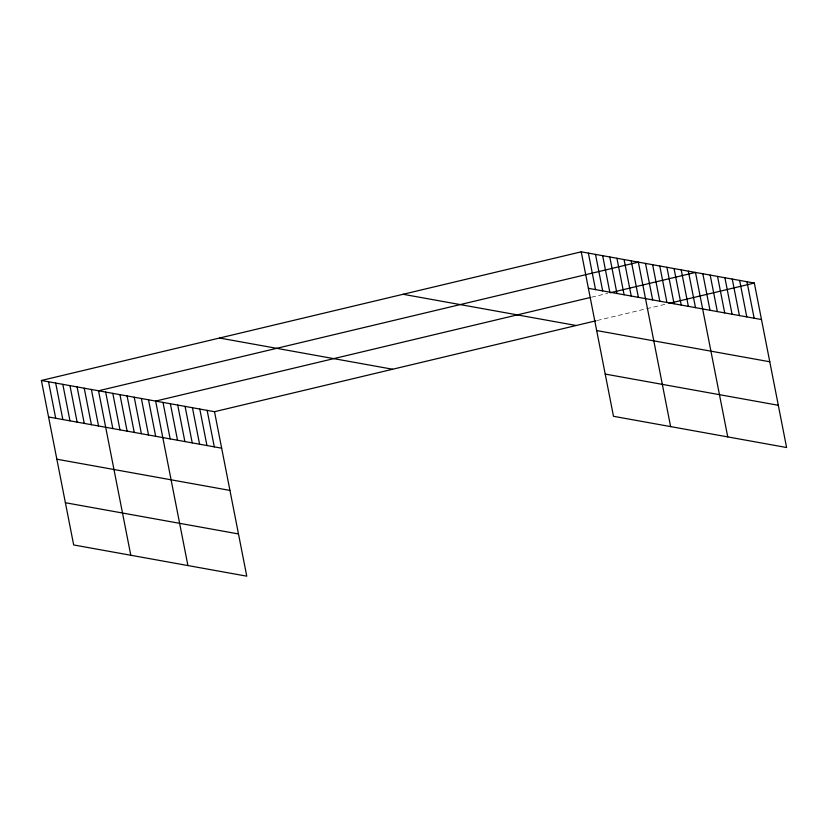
<?xml version="1.0" encoding="UTF-8"?>
<svg xmlns="http://www.w3.org/2000/svg" width="828" height="828" viewBox="0 0 828 828"><rect width="100%" height="100%" fill="white"/><g stroke="black" fill="none" stroke-linecap="round" stroke-linejoin="round"><path stroke-width="0.62" stroke-dasharray="4.14 3.1" d="M591.565 297.2L607.638 293.371M597.216 320.488L645.467 308.989M646.699 308.699L665.257 304.28"/><path stroke-width="1.24" d="M41.4 380.476L214.504 411.702L246.765 576.174L73.671 544.948L41.4 380.476L581.235 251.826L754.329 283.052L786.6 447.524L613.496 416.298L581.235 251.826M590.323 297.49L155.643 401.083L187.915 565.555M610.112 292.781L695.479 272.433L727.75 436.905M214.504 411.702L595.984 320.788M668.972 303.39L754.329 283.052M588.387 288.32L761.491 319.546M403.091 294.282L576.184 325.507M596.678 330.558L769.781 361.774M605.216 374.07L778.31 405.285M219.544 338.021L392.648 369.247M48.562 416.97L221.666 448.196M56.842 459.209L229.946 490.424M65.381 502.72L238.485 533.936M746.97 281.727L754.132 318.221M739.621 280.392L746.773 316.886M732.262 279.067L739.425 315.561M724.904 277.742L732.066 314.236M717.545 276.417L724.707 312.912M710.186 275.093L717.348 311.587M702.837 273.757L709.989 310.252M688.337 271.149L695.499 307.643M681.196 269.856L688.358 306.35M674.054 268.572L681.216 305.066M666.913 267.278L674.075 303.783M659.771 265.995L666.933 302.489M652.63 264.712L659.792 301.206M645.498 263.418L652.65 299.912M670.618 426.606L638.357 262.134L98.522 390.785L130.793 555.257M631.215 260.841L638.378 297.335M624.074 259.557L631.236 296.051M616.932 258.264L624.095 294.768M609.791 256.98L616.953 293.474M602.649 255.686L609.812 292.191M595.508 254.403L602.67 290.897M588.366 253.12L595.529 289.614M207.145 410.367L214.307 446.872M199.786 409.042L206.948 445.536M192.427 407.718L199.589 444.212M185.079 406.393L192.231 442.887M177.72 405.068L184.882 441.562M170.361 403.733L177.523 440.237M163.002 402.408L170.164 438.902M148.502 399.8L155.664 436.294M141.371 398.506L148.522 435M134.229 397.223L141.381 433.717M127.088 395.929L134.25 432.423M119.946 394.645L127.108 431.14M112.805 393.352L119.967 429.856M105.663 392.068L112.825 428.562M91.38 389.491L98.542 425.985M84.239 388.208L91.401 424.702M77.097 386.914L84.259 423.408M69.966 385.631L77.118 422.125M62.825 384.337L69.976 420.841M55.683 383.053L62.845 419.548M48.541 381.76L55.704 418.264"/></g></svg>
